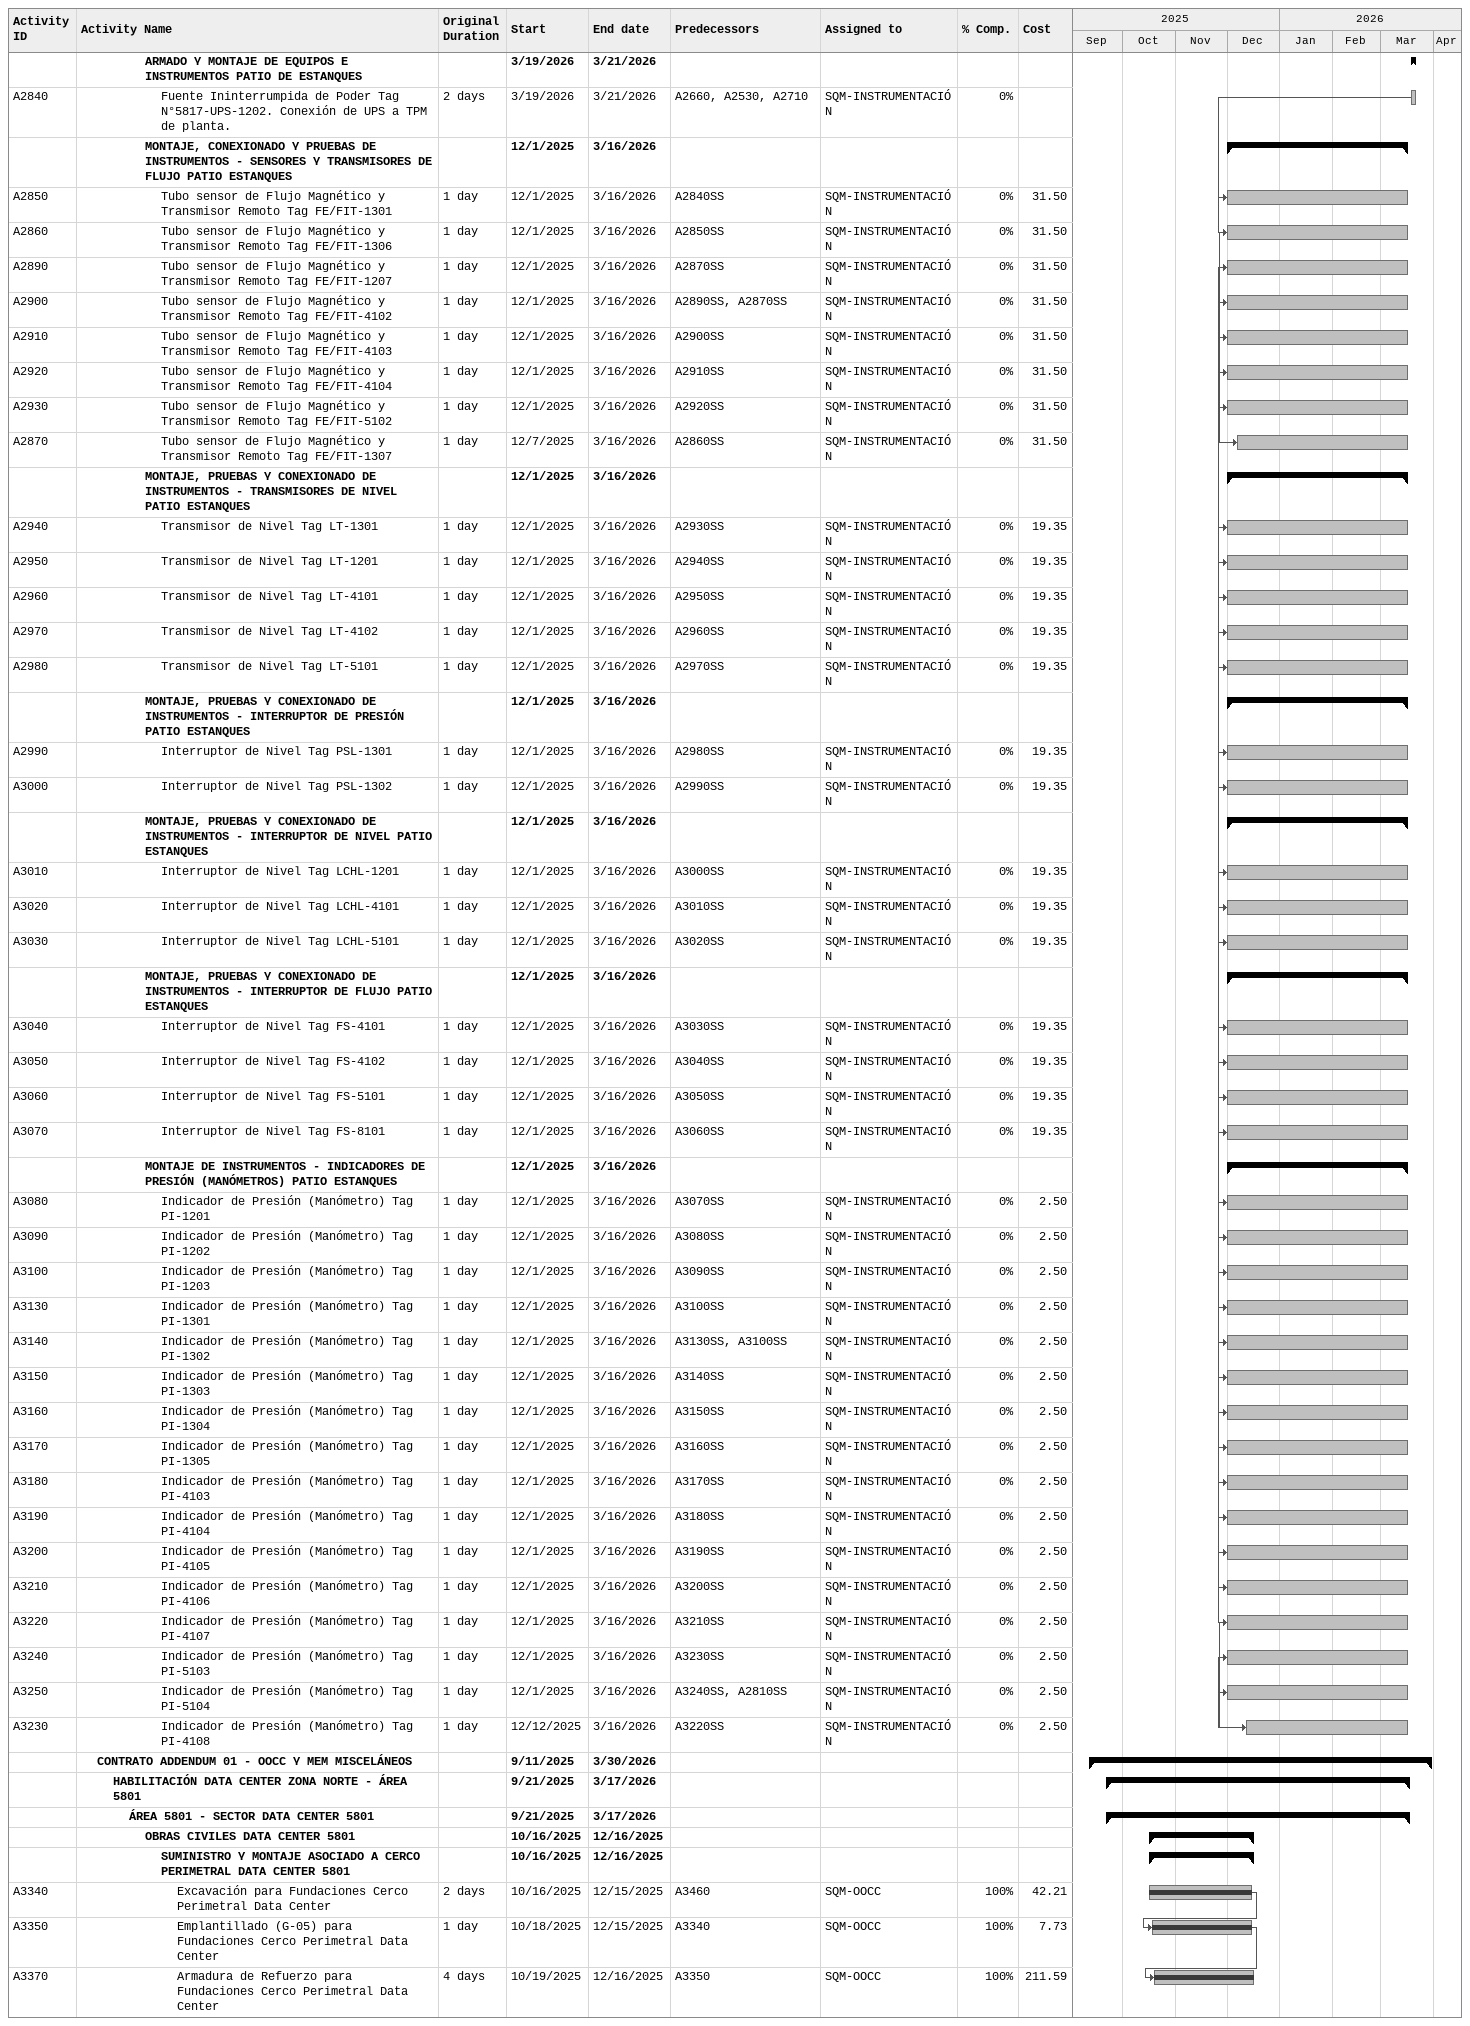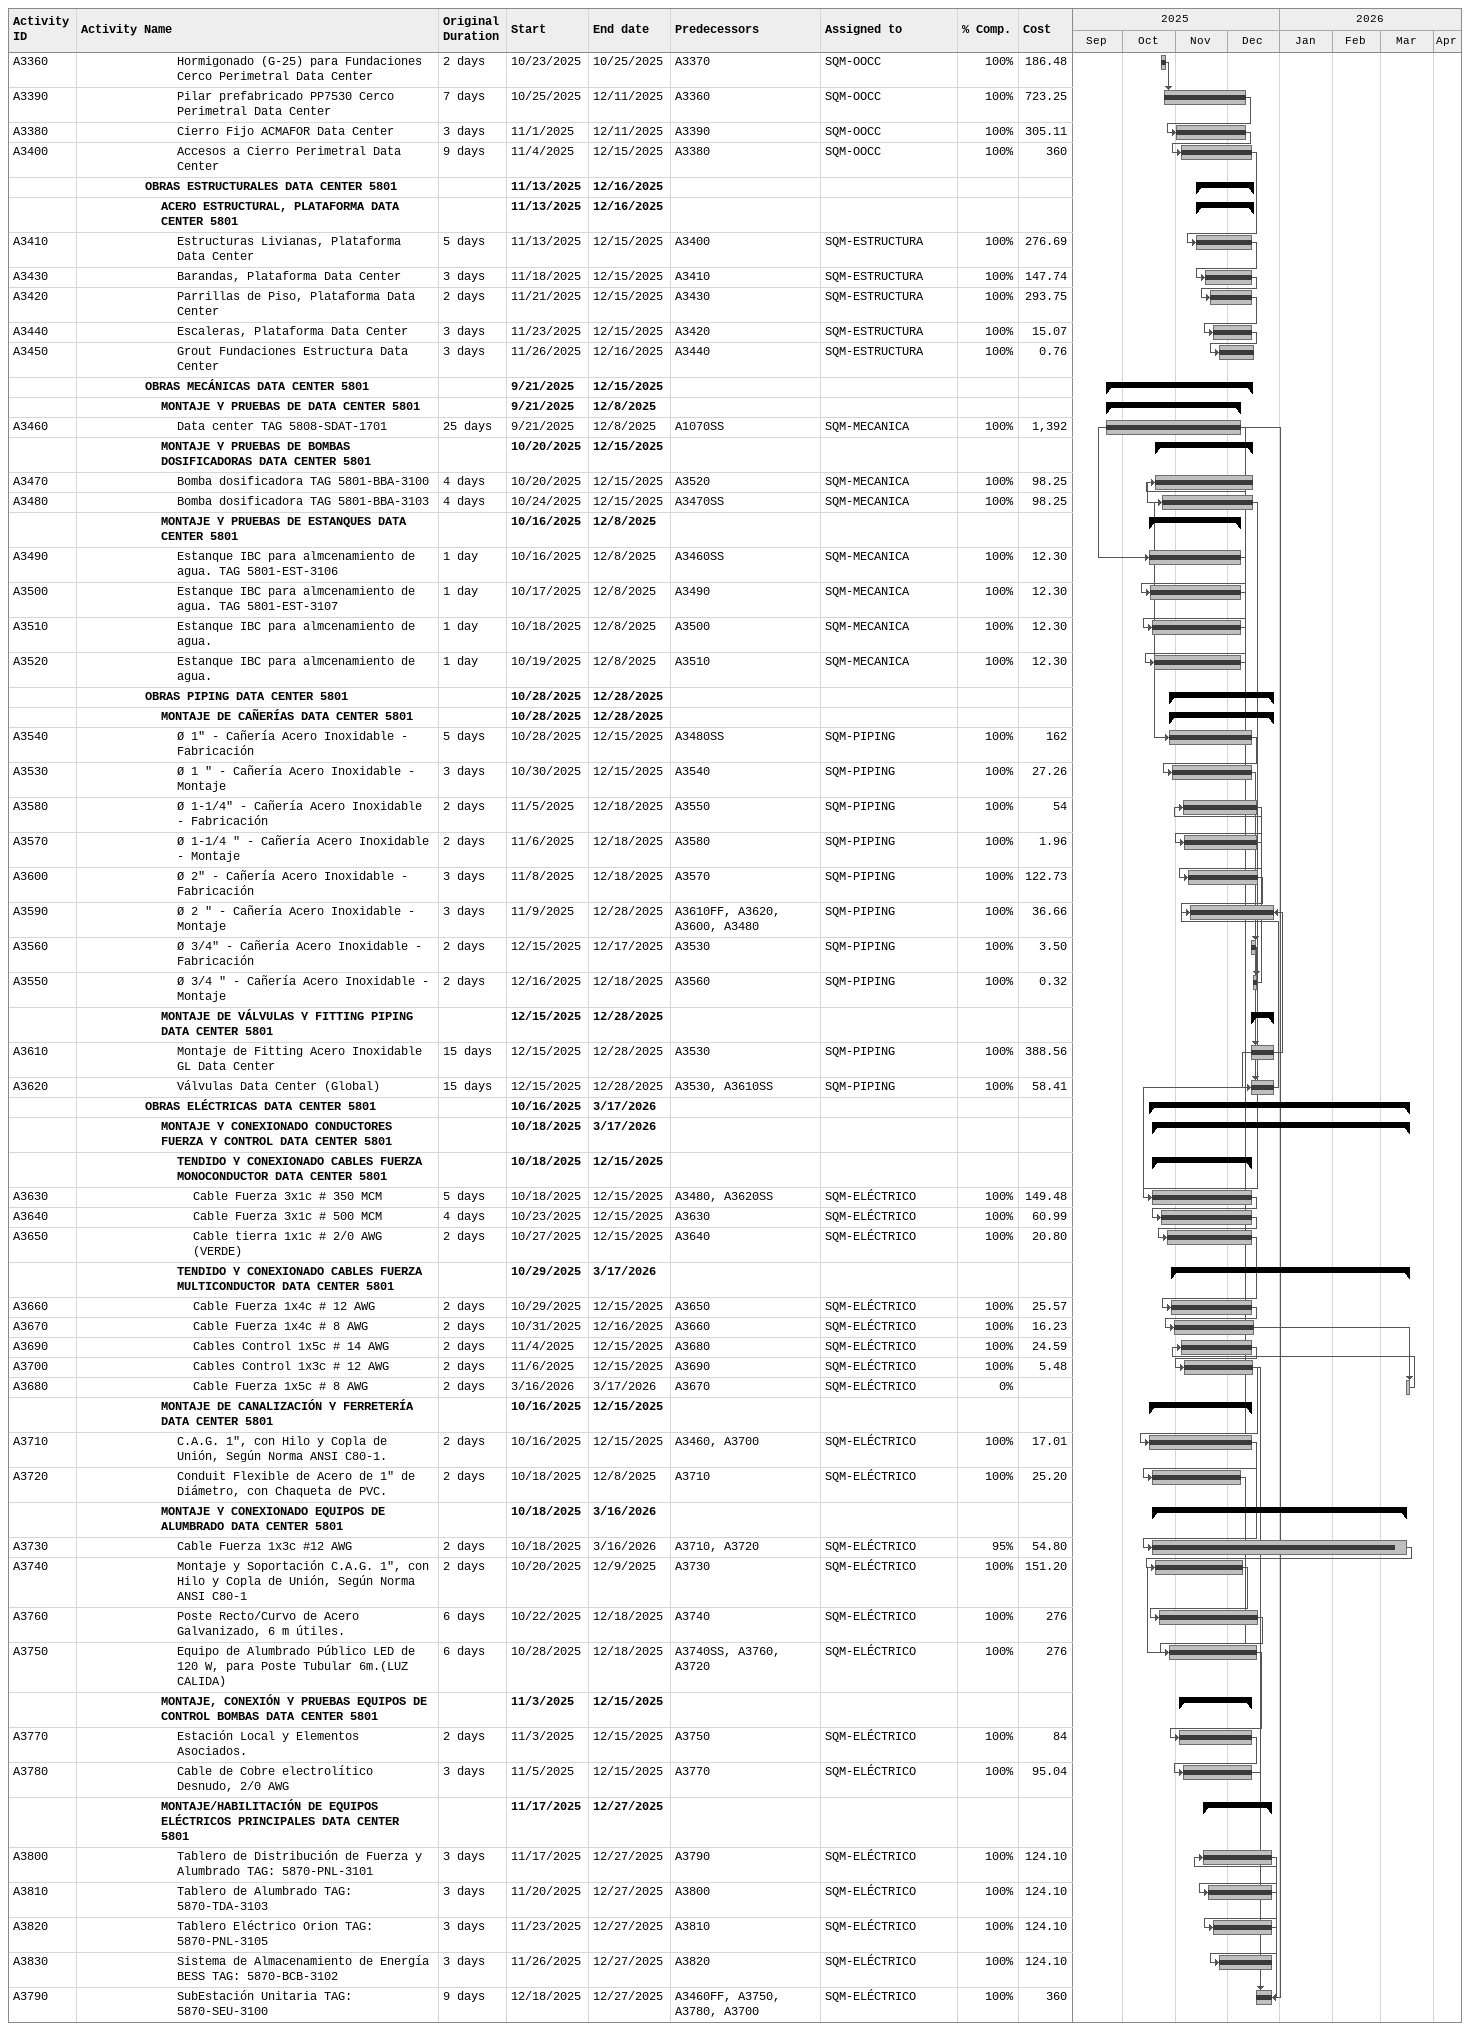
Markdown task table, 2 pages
| ID | Level | Task | Original duration | Start | Finish | Predecessors | Resources | % complete | Cost |
|---|---|---|---|---|---|---|---|---|---|
|  | 5 | **ARMADO Y MONTAJE DE EQUIPOS E INSTRUMENTOS PATIO DE ESTANQUES** |  | 2026-03-19 | 2026-03-21 |  |  |  |  |
| A2840 | 6 | Fuente Ininterrumpida de Poder Tag N°5817-UPS-1202. Conexión de UPS a TPM de planta. | 2d | 2026-03-19 | 2026-03-21 | A2660, A2530, A2710 | SQM-INSTRUMENTACIÓN | 0 |  |
|  | 5 | **MONTAJE, CONEXIONADO Y PRUEBAS DE INSTRUMENTOS - SENSORES Y TRANSMISORES DE FLUJO PATIO ESTANQUES** |  | 2025-12-01 | 2026-03-16 |  |  |  |  |
| A2850 | 6 | Tubo sensor de Flujo Magnético y Transmisor Remoto Tag FE/FIT-1301 | 1d | 2025-12-01 | 2026-03-16 | A2840SS | SQM-INSTRUMENTACIÓN | 0 | 31.50 |
| A2860 | 6 | Tubo sensor de Flujo Magnético y Transmisor Remoto Tag FE/FIT-1306 | 1d | 2025-12-01 | 2026-03-16 | A2850SS | SQM-INSTRUMENTACIÓN | 0 | 31.50 |
| A2890 | 6 | Tubo sensor de Flujo Magnético y Transmisor Remoto Tag FE/FIT-1207 | 1d | 2025-12-01 | 2026-03-16 | A2870SS | SQM-INSTRUMENTACIÓN | 0 | 31.50 |
| A2900 | 6 | Tubo sensor de Flujo Magnético y Transmisor Remoto Tag FE/FIT-4102 | 1d | 2025-12-01 | 2026-03-16 | A2890SS, A2870SS | SQM-INSTRUMENTACIÓN | 0 | 31.50 |
| A2910 | 6 | Tubo sensor de Flujo Magnético y Transmisor Remoto Tag FE/FIT-4103 | 1d | 2025-12-01 | 2026-03-16 | A2900SS | SQM-INSTRUMENTACIÓN | 0 | 31.50 |
| A2920 | 6 | Tubo sensor de Flujo Magnético y Transmisor Remoto Tag FE/FIT-4104 | 1d | 2025-12-01 | 2026-03-16 | A2910SS | SQM-INSTRUMENTACIÓN | 0 | 31.50 |
| A2930 | 6 | Tubo sensor de Flujo Magnético y Transmisor Remoto Tag FE/FIT-5102 | 1d | 2025-12-01 | 2026-03-16 | A2920SS | SQM-INSTRUMENTACIÓN | 0 | 31.50 |
| A2870 | 6 | Tubo sensor de Flujo Magnético y Transmisor Remoto Tag FE/FIT-1307 | 1d | 2025-12-07 | 2026-03-16 | A2860SS | SQM-INSTRUMENTACIÓN | 0 | 31.50 |
|  | 5 | **MONTAJE, PRUEBAS Y CONEXIONADO DE INSTRUMENTOS - TRANSMISORES DE NIVEL PATIO ESTANQUES** |  | 2025-12-01 | 2026-03-16 |  |  |  |  |
| A2940 | 6 | Transmisor de Nivel Tag LT-1301 | 1d | 2025-12-01 | 2026-03-16 | A2930SS | SQM-INSTRUMENTACIÓN | 0 | 19.35 |
| A2950 | 6 | Transmisor de Nivel Tag LT-1201 | 1d | 2025-12-01 | 2026-03-16 | A2940SS | SQM-INSTRUMENTACIÓN | 0 | 19.35 |
| A2960 | 6 | Transmisor de Nivel Tag LT-4101 | 1d | 2025-12-01 | 2026-03-16 | A2950SS | SQM-INSTRUMENTACIÓN | 0 | 19.35 |
| A2970 | 6 | Transmisor de Nivel Tag LT-4102 | 1d | 2025-12-01 | 2026-03-16 | A2960SS | SQM-INSTRUMENTACIÓN | 0 | 19.35 |
| A2980 | 6 | Transmisor de Nivel Tag LT-5101 | 1d | 2025-12-01 | 2026-03-16 | A2970SS | SQM-INSTRUMENTACIÓN | 0 | 19.35 |
|  | 5 | **MONTAJE, PRUEBAS Y CONEXIONADO DE INSTRUMENTOS - INTERRUPTOR DE PRESIÓN PATIO ESTANQUES** |  | 2025-12-01 | 2026-03-16 |  |  |  |  |
| A2990 | 6 | Interruptor de Nivel Tag PSL-1301 | 1d | 2025-12-01 | 2026-03-16 | A2980SS | SQM-INSTRUMENTACIÓN | 0 | 19.35 |
| A3000 | 6 | Interruptor de Nivel Tag PSL-1302 | 1d | 2025-12-01 | 2026-03-16 | A2990SS | SQM-INSTRUMENTACIÓN | 0 | 19.35 |
|  | 5 | **MONTAJE, PRUEBAS Y CONEXIONADO DE INSTRUMENTOS - INTERRUPTOR DE NIVEL PATIO ESTANQUES** |  | 2025-12-01 | 2026-03-16 |  |  |  |  |
| A3010 | 6 | Interruptor de Nivel Tag LCHL-1201 | 1d | 2025-12-01 | 2026-03-16 | A3000SS | SQM-INSTRUMENTACIÓN | 0 | 19.35 |
| A3020 | 6 | Interruptor de Nivel Tag LCHL-4101 | 1d | 2025-12-01 | 2026-03-16 | A3010SS | SQM-INSTRUMENTACIÓN | 0 | 19.35 |
| A3030 | 6 | Interruptor de Nivel Tag LCHL-5101 | 1d | 2025-12-01 | 2026-03-16 | A3020SS | SQM-INSTRUMENTACIÓN | 0 | 19.35 |
|  | 5 | **MONTAJE, PRUEBAS Y CONEXIONADO DE INSTRUMENTOS - INTERRUPTOR DE FLUJO PATIO ESTANQUES** |  | 2025-12-01 | 2026-03-16 |  |  |  |  |
| A3040 | 6 | Interruptor de Nivel Tag FS-4101 | 1d | 2025-12-01 | 2026-03-16 | A3030SS | SQM-INSTRUMENTACIÓN | 0 | 19.35 |
| A3050 | 6 | Interruptor de Nivel Tag FS-4102 | 1d | 2025-12-01 | 2026-03-16 | A3040SS | SQM-INSTRUMENTACIÓN | 0 | 19.35 |
| A3060 | 6 | Interruptor de Nivel Tag FS-5101 | 1d | 2025-12-01 | 2026-03-16 | A3050SS | SQM-INSTRUMENTACIÓN | 0 | 19.35 |
| A3070 | 6 | Interruptor de Nivel Tag FS-8101 | 1d | 2025-12-01 | 2026-03-16 | A3060SS | SQM-INSTRUMENTACIÓN | 0 | 19.35 |
|  | 5 | **MONTAJE DE INSTRUMENTOS - INDICADORES DE PRESIÓN (MANÓMETROS) PATIO ESTANQUES** |  | 2025-12-01 | 2026-03-16 |  |  |  |  |
| A3080 | 6 | Indicador de Presión (Manómetro) Tag PI-1201 | 1d | 2025-12-01 | 2026-03-16 | A3070SS | SQM-INSTRUMENTACIÓN | 0 | 2.50 |
| A3090 | 6 | Indicador de Presión (Manómetro) Tag PI-1202 | 1d | 2025-12-01 | 2026-03-16 | A3080SS | SQM-INSTRUMENTACIÓN | 0 | 2.50 |
| A3100 | 6 | Indicador de Presión (Manómetro) Tag PI-1203 | 1d | 2025-12-01 | 2026-03-16 | A3090SS | SQM-INSTRUMENTACIÓN | 0 | 2.50 |
| A3130 | 6 | Indicador de Presión (Manómetro) Tag PI-1301 | 1d | 2025-12-01 | 2026-03-16 | A3100SS | SQM-INSTRUMENTACIÓN | 0 | 2.50 |
| A3140 | 6 | Indicador de Presión (Manómetro) Tag PI-1302 | 1d | 2025-12-01 | 2026-03-16 | A3130SS, A3100SS | SQM-INSTRUMENTACIÓN | 0 | 2.50 |
| A3150 | 6 | Indicador de Presión (Manómetro) Tag PI-1303 | 1d | 2025-12-01 | 2026-03-16 | A3140SS | SQM-INSTRUMENTACIÓN | 0 | 2.50 |
| A3160 | 6 | Indicador de Presión (Manómetro) Tag PI-1304 | 1d | 2025-12-01 | 2026-03-16 | A3150SS | SQM-INSTRUMENTACIÓN | 0 | 2.50 |
| A3170 | 6 | Indicador de Presión (Manómetro) Tag PI-1305 | 1d | 2025-12-01 | 2026-03-16 | A3160SS | SQM-INSTRUMENTACIÓN | 0 | 2.50 |
| A3180 | 6 | Indicador de Presión (Manómetro) Tag PI-4103 | 1d | 2025-12-01 | 2026-03-16 | A3170SS | SQM-INSTRUMENTACIÓN | 0 | 2.50 |
| A3190 | 6 | Indicador de Presión (Manómetro) Tag PI-4104 | 1d | 2025-12-01 | 2026-03-16 | A3180SS | SQM-INSTRUMENTACIÓN | 0 | 2.50 |
| A3200 | 6 | Indicador de Presión (Manómetro) Tag PI-4105 | 1d | 2025-12-01 | 2026-03-16 | A3190SS | SQM-INSTRUMENTACIÓN | 0 | 2.50 |
| A3210 | 6 | Indicador de Presión (Manómetro) Tag PI-4106 | 1d | 2025-12-01 | 2026-03-16 | A3200SS | SQM-INSTRUMENTACIÓN | 0 | 2.50 |
| A3220 | 6 | Indicador de Presión (Manómetro) Tag PI-4107 | 1d | 2025-12-01 | 2026-03-16 | A3210SS | SQM-INSTRUMENTACIÓN | 0 | 2.50 |
| A3240 | 6 | Indicador de Presión (Manómetro) Tag PI-5103 | 1d | 2025-12-01 | 2026-03-16 | A3230SS | SQM-INSTRUMENTACIÓN | 0 | 2.50 |
| A3250 | 6 | Indicador de Presión (Manómetro) Tag PI-5104 | 1d | 2025-12-01 | 2026-03-16 | A3240SS, A2810SS | SQM-INSTRUMENTACIÓN | 0 | 2.50 |
| A3230 | 6 | Indicador de Presión (Manómetro) Tag PI-4108 | 1d | 2025-12-12 | 2026-03-16 | A3220SS | SQM-INSTRUMENTACIÓN | 0 | 2.50 |
|  | 2 | **CONTRATO ADDENDUM 01 - OOCC Y MEM MISCELÁNEOS** |  | 2025-09-11 | 2026-03-30 |  |  |  |  |
|  | 3 | **HABILITACIÓN DATA CENTER ZONA NORTE - ÁREA 5801** |  | 2025-09-21 | 2026-03-17 |  |  |  |  |
|  | 4 | **ÁREA 5801 - SECTOR DATA CENTER 5801** |  | 2025-09-21 | 2026-03-17 |  |  |  |  |
|  | 5 | **OBRAS CIVILES DATA CENTER 5801** |  | 2025-10-16 | 2025-12-16 |  |  |  |  |
|  | 6 | **SUMINISTRO Y MONTAJE ASOCIADO A CERCO PERIMETRAL DATA CENTER 5801** |  | 2025-10-16 | 2025-12-16 |  |  |  |  |
| A3340 | 7 | Excavación para Fundaciones Cerco Perimetral Data Center | 2d | 2025-10-16 | 2025-12-15 | A3460 | SQM-OOCC | 100 | 42.21 |
| A3350 | 7 | Emplantillado (G-05) para Fundaciones Cerco Perimetral Data Center | 1d | 2025-10-18 | 2025-12-15 | A3340 | SQM-OOCC | 100 | 7.73 |
| A3370 | 7 | Armadura de Refuerzo para Fundaciones Cerco Perimetral Data Center | 4d | 2025-10-19 | 2025-12-16 | A3350 | SQM-OOCC | 100 | 211.59 |
| A3360 | 7 | Hormigonado (G-25) para Fundaciones Cerco Perimetral Data Center | 2d | 2025-10-23 | 2025-10-25 | A3370 | SQM-OOCC | 100 | 186.48 |
| A3390 | 7 | Pilar prefabricado PP7530 Cerco Perimetral Data Center | 7d | 2025-10-25 | 2025-12-11 | A3360 | SQM-OOCC | 100 | 723.25 |
| A3380 | 7 | Cierro Fijo ACMAFOR Data Center | 3d | 2025-11-01 | 2025-12-11 | A3390 | SQM-OOCC | 100 | 305.11 |
| A3400 | 7 | Accesos a Cierro Perimetral Data Center | 9d | 2025-11-04 | 2025-12-15 | A3380 | SQM-OOCC | 100 | 360 |
|  | 5 | **OBRAS ESTRUCTURALES DATA CENTER 5801** |  | 2025-11-13 | 2025-12-16 |  |  |  |  |
|  | 6 | **ACERO ESTRUCTURAL, PLATAFORMA DATA CENTER 5801** |  | 2025-11-13 | 2025-12-16 |  |  |  |  |
| A3410 | 7 | Estructuras Livianas, Plataforma Data Center | 5d | 2025-11-13 | 2025-12-15 | A3400 | SQM-ESTRUCTURA | 100 | 276.69 |
| A3430 | 7 | Barandas, Plataforma Data Center | 3d | 2025-11-18 | 2025-12-15 | A3410 | SQM-ESTRUCTURA | 100 | 147.74 |
| A3420 | 7 | Parrillas de Piso, Plataforma Data Center | 2d | 2025-11-21 | 2025-12-15 | A3430 | SQM-ESTRUCTURA | 100 | 293.75 |
| A3440 | 7 | Escaleras, Plataforma Data Center | 3d | 2025-11-23 | 2025-12-15 | A3420 | SQM-ESTRUCTURA | 100 | 15.07 |
| A3450 | 7 | Grout Fundaciones Estructura Data Center | 3d | 2025-11-26 | 2025-12-16 | A3440 | SQM-ESTRUCTURA | 100 | 0.76 |
|  | 5 | **OBRAS MECÁNICAS DATA CENTER 5801** |  | 2025-09-21 | 2025-12-15 |  |  |  |  |
|  | 6 | **MONTAJE Y PRUEBAS DE DATA CENTER 5801** |  | 2025-09-21 | 2025-12-08 |  |  |  |  |
| A3460 | 7 | Data center TAG 5808-SDAT-1701 | 25d | 2025-09-21 | 2025-12-08 | A1070SS | SQM-MECANICA | 100 | 1392 |
|  | 6 | **MONTAJE Y PRUEBAS DE BOMBAS DOSIFICADORAS DATA CENTER 5801** |  | 2025-10-20 | 2025-12-15 |  |  |  |  |
| A3470 | 7 | Bomba dosificadora TAG 5801-BBA-3100 | 4d | 2025-10-20 | 2025-12-15 | A3520 | SQM-MECANICA | 100 | 98.25 |
| A3480 | 7 | Bomba dosificadora TAG 5801-BBA-3103 | 4d | 2025-10-24 | 2025-12-15 | A3470SS | SQM-MECANICA | 100 | 98.25 |
|  | 6 | **MONTAJE Y PRUEBAS DE ESTANQUES DATA CENTER 5801** |  | 2025-10-16 | 2025-12-08 |  |  |  |  |
| A3490 | 7 | Estanque IBC para almcenamiento de agua. TAG 5801-EST-3106 | 1d | 2025-10-16 | 2025-12-08 | A3460SS | SQM-MECANICA | 100 | 12.30 |
| A3500 | 7 | Estanque IBC para almcenamiento de agua. TAG 5801-EST-3107 | 1d | 2025-10-17 | 2025-12-08 | A3490 | SQM-MECANICA | 100 | 12.30 |
| A3510 | 7 | Estanque IBC para almcenamiento de agua. | 1d | 2025-10-18 | 2025-12-08 | A3500 | SQM-MECANICA | 100 | 12.30 |
| A3520 | 7 | Estanque IBC para almcenamiento de agua. | 1d | 2025-10-19 | 2025-12-08 | A3510 | SQM-MECANICA | 100 | 12.30 |
|  | 5 | **OBRAS PIPING DATA CENTER 5801** |  | 2025-10-28 | 2025-12-28 |  |  |  |  |
|  | 6 | **MONTAJE DE CAÑERÍAS DATA CENTER 5801** |  | 2025-10-28 | 2025-12-28 |  |  |  |  |
| A3540 | 7 | Ø 1" - Cañería Acero Inoxidable - Fabricación | 5d | 2025-10-28 | 2025-12-15 | A3480SS | SQM-PIPING | 100 | 162 |
| A3530 | 7 | Ø 1 " - Cañería Acero Inoxidable - Montaje | 3d | 2025-10-30 | 2025-12-15 | A3540 | SQM-PIPING | 100 | 27.26 |
| A3580 | 7 | Ø 1-1/4" - Cañería Acero Inoxidable - Fabricación | 2d | 2025-11-05 | 2025-12-18 | A3550 | SQM-PIPING | 100 | 54 |
| A3570 | 7 | Ø 1-1/4 " - Cañería Acero Inoxidable - Montaje | 2d | 2025-11-06 | 2025-12-18 | A3580 | SQM-PIPING | 100 | 1.96 |
| A3600 | 7 | Ø 2" - Cañería Acero Inoxidable - Fabricación | 3d | 2025-11-08 | 2025-12-18 | A3570 | SQM-PIPING | 100 | 122.73 |
| A3590 | 7 | Ø 2 " - Cañería Acero Inoxidable - Montaje | 3d | 2025-11-09 | 2025-12-28 | A3610FF, A3620, A3600, A3480 | SQM-PIPING | 100 | 36.66 |
| A3560 | 7 | Ø 3/4" - Cañería Acero Inoxidable - Fabricación | 2d | 2025-12-15 | 2025-12-17 | A3530 | SQM-PIPING | 100 | 3.50 |
| A3550 | 7 | Ø 3/4 " - Cañería Acero Inoxidable - Montaje | 2d | 2025-12-16 | 2025-12-18 | A3560 | SQM-PIPING | 100 | 0.32 |
|  | 6 | **MONTAJE DE VÁLVULAS Y FITTING PIPING DATA CENTER 5801** |  | 2025-12-15 | 2025-12-28 |  |  |  |  |
| A3610 | 7 | Montaje de Fitting Acero Inoxidable GL Data Center | 15d | 2025-12-15 | 2025-12-28 | A3530 | SQM-PIPING | 100 | 388.56 |
| A3620 | 7 | Válvulas Data Center (Global) | 15d | 2025-12-15 | 2025-12-28 | A3530, A3610SS | SQM-PIPING | 100 | 58.41 |
|  | 5 | **OBRAS ELÉCTRICAS DATA CENTER 5801** |  | 2025-10-16 | 2026-03-17 |  |  |  |  |
|  | 6 | **MONTAJE Y CONEXIONADO CONDUCTORES FUERZA Y CONTROL DATA CENTER 5801** |  | 2025-10-18 | 2026-03-17 |  |  |  |  |
|  | 7 | **TENDIDO Y CONEXIONADO CABLES FUERZA MONOCONDUCTOR DATA CENTER 5801** |  | 2025-10-18 | 2025-12-15 |  |  |  |  |
| A3630 | 8 | Cable Fuerza 3x1c # 350 MCM | 5d | 2025-10-18 | 2025-12-15 | A3480, A3620SS | SQM-ELÉCTRICO | 100 | 149.48 |
| A3640 | 8 | Cable Fuerza 3x1c # 500 MCM | 4d | 2025-10-23 | 2025-12-15 | A3630 | SQM-ELÉCTRICO | 100 | 60.99 |
| A3650 | 8 | Cable tierra 1x1c # 2/0 AWG (VERDE) | 2d | 2025-10-27 | 2025-12-15 | A3640 | SQM-ELÉCTRICO | 100 | 20.80 |
|  | 7 | **TENDIDO Y CONEXIONADO CABLES FUERZA MULTICONDUCTOR DATA CENTER 5801** |  | 2025-10-29 | 2026-03-17 |  |  |  |  |
| A3660 | 8 | Cable Fuerza 1x4c # 12 AWG | 2d | 2025-10-29 | 2025-12-15 | A3650 | SQM-ELÉCTRICO | 100 | 25.57 |
| A3670 | 8 | Cable Fuerza 1x4c # 8 AWG | 2d | 2025-10-31 | 2025-12-16 | A3660 | SQM-ELÉCTRICO | 100 | 16.23 |
| A3690 | 8 | Cables Control 1x5c # 14 AWG | 2d | 2025-11-04 | 2025-12-15 | A3680 | SQM-ELÉCTRICO | 100 | 24.59 |
| A3700 | 8 | Cables Control 1x3c # 12 AWG | 2d | 2025-11-06 | 2025-12-15 | A3690 | SQM-ELÉCTRICO | 100 | 5.48 |
| A3680 | 8 | Cable Fuerza 1x5c # 8 AWG | 2d | 2026-03-16 | 2026-03-17 | A3670 | SQM-ELÉCTRICO | 0 |  |
|  | 6 | **MONTAJE DE CANALIZACIÓN Y FERRETERÍA DATA CENTER 5801** |  | 2025-10-16 | 2025-12-15 |  |  |  |  |
| A3710 | 7 | C.A.G. 1", con Hilo y Copla de Unión, Según Norma ANSI C80-1. | 2d | 2025-10-16 | 2025-12-15 | A3460, A3700 | SQM-ELÉCTRICO | 100 | 17.01 |
| A3720 | 7 | Conduit Flexible de Acero de 1" de Diámetro, con Chaqueta de PVC. | 2d | 2025-10-18 | 2025-12-08 | A3710 | SQM-ELÉCTRICO | 100 | 25.20 |
|  | 6 | **MONTAJE Y CONEXIONADO EQUIPOS DE ALUMBRADO DATA CENTER 5801** |  | 2025-10-18 | 2026-03-16 |  |  |  |  |
| A3730 | 7 | Cable Fuerza 1x3c #12 AWG | 2d | 2025-10-18 | 2026-03-16 | A3710, A3720 | SQM-ELÉCTRICO | 95 | 54.80 |
| A3740 | 7 | Montaje y Soportación C.A.G. 1", con Hilo y Copla de Unión, Según Norma ANSI C80-1 | 2d | 2025-10-20 | 2025-12-09 | A3730 | SQM-ELÉCTRICO | 100 | 151.20 |
| A3760 | 7 | Poste Recto/Curvo de Acero Galvanizado, 6 m útiles. | 6d | 2025-10-22 | 2025-12-18 | A3740 | SQM-ELÉCTRICO | 100 | 276 |
| A3750 | 7 | Equipo de Alumbrado Público LED de 120 W, para Poste Tubular 6m.(LUZ CALIDA) | 6d | 2025-10-28 | 2025-12-18 | A3740SS, A3760, A3720 | SQM-ELÉCTRICO | 100 | 276 |
|  | 6 | **MONTAJE, CONEXIÓN Y PRUEBAS EQUIPOS DE CONTROL BOMBAS DATA CENTER 5801** |  | 2025-11-03 | 2025-12-15 |  |  |  |  |
| A3770 | 7 | Estación Local y Elementos Asociados. | 2d | 2025-11-03 | 2025-12-15 | A3750 | SQM-ELÉCTRICO | 100 | 84 |
| A3780 | 7 | Cable de Cobre electrolítico Desnudo, 2/0 AWG | 3d | 2025-11-05 | 2025-12-15 | A3770 | SQM-ELÉCTRICO | 100 | 95.04 |
|  | 6 | **MONTAJE/HABILITACIÓN DE EQUIPOS ELÉCTRICOS PRINCIPALES DATA CENTER 5801** |  | 2025-11-17 | 2025-12-27 |  |  |  |  |
| A3800 | 7 | Tablero de Distribución de Fuerza y Alumbrado TAG: 5870-PNL-3101 | 3d | 2025-11-17 | 2025-12-27 | A3790 | SQM-ELÉCTRICO | 100 | 124.10 |
| A3810 | 7 | Tablero de Alumbrado TAG: 5870-TDA-3103 | 3d | 2025-11-20 | 2025-12-27 | A3800 | SQM-ELÉCTRICO | 100 | 124.10 |
| A3820 | 7 | Tablero Eléctrico Orion TAG: 5870-PNL-3105 | 3d | 2025-11-23 | 2025-12-27 | A3810 | SQM-ELÉCTRICO | 100 | 124.10 |
| A3830 | 7 | Sistema de Almacenamiento de Energía BESS TAG: 5870-BCB-3102 | 3d | 2025-11-26 | 2025-12-27 | A3820 | SQM-ELÉCTRICO | 100 | 124.10 |
| A3790 | 7 | SubEstación Unitaria TAG: 5870-SEU-3100 | 9d | 2025-12-18 | 2025-12-27 | A3460FF, A3750, A3780, A3700 | SQM-ELÉCTRICO | 100 | 360 |
